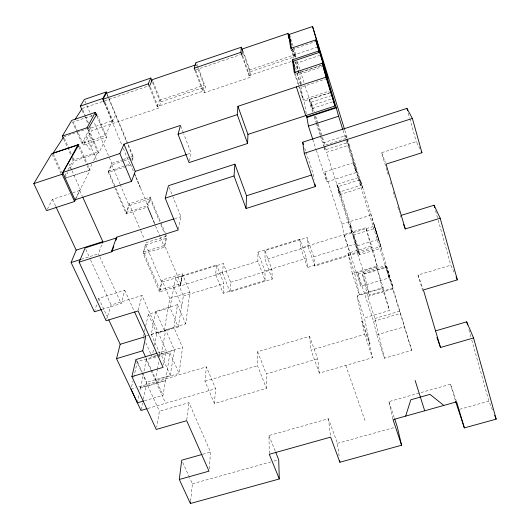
<?xml version="1.0" encoding="UTF-8"?>
<svg xmlns="http://www.w3.org/2000/svg" width="530" height="530" viewBox="0 0 530 530"><rect width="100%" height="100%" fill="white"/><g stroke="black" fill="none" stroke-linecap="round" stroke-linejoin="round"><path stroke-width="0.4" stroke-dasharray="2.65 1.99" d="M138.82 386.814L206.402 366.846L204.964 381.229L214.411 403.502L266.464 388.424L257.56 365.799L257.606 351.715L309.593 336.358L317.735 358.883L319.325 373.107L372.471 357.71L369.45 343.791L361.844 320.915L362.374 320.763L357.094 295.932L382.402 288.36L376.38 266.245L352.331 273.526L359.3 294.687L383.124 287.558L376.38 266.245M154.343 345.507L156.82 333.476L178.246 326.99L170.004 307.645L175.688 277.667L216.565 264.993L215.631 274.335L223.143 293.269L265.073 280.456L257.905 261.283L257.938 252.161L299.821 239.176L306.492 258.262L307.519 267.484L372.146 247.536L365.899 227.748L344.03 234.505L350.502 254.347M195.895 70.649L204.083 92.816L250.114 77.34L250.332 71.709L243.257 51.231M291.109 61.507L248.954 75.691L249.193 70.079L243.137 52.549M349.913 224.323L351.761 233.041L349.913 224.323L356.186 243.76L358.326 252.77L314.913 266.034L313.714 256.792L307.082 237.599L264.947 250.657L271.93 269.618L272.201 279.078L230.02 291.964L230.643 282.285L223.329 263.562L182.207 276.309L180.531 285.882L222.534 272.923L223.329 263.562M209.224 468.765L210.542 452.057L188.925 402.634L159.417 411.22L156.661 427.074M214.411 403.502L215.584 388.695L206.402 366.846M223.143 293.269L223.905 283.61L216.565 264.993M190.641 501.035L192.423 483.777L189.74 477.881M186.785 419.853L188.925 402.634M150.858 370.145L155.522 380.354L179.067 373.392L182.545 347.461L173.913 327.6L177.497 304.637L155.827 311.269L151.236 334.463L160.08 354.192L159.662 356.571M155.827 311.269L164.227 330.349L185.705 323.85L189.959 292.129L182.307 273.825L161.988 280.131L160.02 290.062L180.77 283.656L182.307 273.825M144.412 400.766L163.074 395.294L165.426 380.255L140.43 387.635L139.794 390.835M140.43 387.635L140.629 388.066L165.625 380.686L169.971 352.828L146.194 359.943L143.491 373.604M143.272 399.203L146.757 382.289L170.256 375.339L174.443 350.032L165.771 330.005L146.273 335.907M178.246 326.99L183.36 296.058L175.688 277.667M155.522 380.354L157.317 370.046M157.456 369.251L158.974 360.533M164.227 330.349L169.805 298.317L161.988 280.131M180.372 285.504L182.055 275.931L161.683 282.252L159.563 291.931L180.372 285.504L180.531 285.882M163.512 364.945L166.129 350.502L142.047 295.448L111.108 305.008L106.629 319.159M170.256 375.339L161.107 354.59L165.771 330.005M137.416 402.813L139.158 394.029M140.629 388.066L143.332 374.405M141.112 409.677L142.438 403.231M152.852 352.728L153.68 348.72M178.332 229.245L180.922 216.69L173.012 197.034M180.77 283.656L164.644 245.357L166.559 236.161L165.612 233.902M189.402 160.987L191.118 153.011L183.724 133.845M204.083 92.816L205.368 86.86L198.531 68.284M149.712 87.642L157.158 106.576L202.745 91.239L204.063 85.297L195.756 62.745M131.572 386.767L132.845 381.282M133.752 377.36L137.389 361.685L161.107 354.59M143.339 336.073L143.696 334.516M144.418 331.396L145.505 326.719M145.684 325.943L148.4 314.257L170.004 307.645M159.563 291.931L143.272 253.857L164.426 247.192L166.486 238.275L164.598 233.717M160.02 290.062L143.537 252.015L145.896 242.707L166.559 236.161M138.29 310.156L142.047 295.448M102.27 309.368L121.171 303.531L124.788 290.261L98.726 298.357L98.004 300.596M148.499 203.195L150.182 197.008L129.168 203.805L126.392 212.431L147.87 205.514M196.683 65.978L197.107 64.408L198.246 67.509M143.272 253.857L145.783 244.827L166.486 238.275M126.18 213.921L129.115 205.594L150.156 198.796L147.691 206.992L126.18 213.921L115.195 188.249M94.393 311.799L96.798 304.333M99.507 256.096L98.481 253.837L102.277 243.144M131.771 160.146L133.149 156.27L108.802 98.037M92.207 115.566L73.445 121.92L83.468 145.021L91.69 130.592L158.675 108.08L160.994 101.813L152.938 81.189M157.158 106.576L159.523 100.322L152.322 81.905M114.871 187.494L108.411 172.396L130.287 165.194L130.87 163.717M132.036 160.749L133.196 157.781L127.531 144.074M114.699 185.454L108.531 171.216L111.764 163.333L93.79 121.529M108.411 172.396L111.803 164.843L123.265 161.06M75.942 198.545L79.712 190.456L82.428 196.478M66.495 177.682L89.153 170.196L91.862 164.386M93.558 160.749L97.626 152.03L88.066 130.035M77.022 132.275L81.938 143.445L105.265 135.64L112.188 120.78L104.675 102.933M74.975 199.836L90.06 170.09L88.099 165.599M69.986 168.699L74.405 160.934L98.819 152.819L106.709 137.25L97.533 115.48M112.181 121.708L115.566 115.142M47.309 209.218L52.49 199.379L69.602 193.768M64.872 175.861L66.747 172.296M68.251 169.448L73.127 160.173L97.626 152.03M81.938 143.445L89.928 128.273L112.188 120.78M64.759 177.868L67.972 172.223M82.216 108.438L103.045 101.356M104.589 100.832L147.453 86.257M195.616 69.887L240.514 54.623M292.388 49.356L316.635 41.154M159.523 100.322L204.063 85.297M249.193 70.079L318.04 46.859M160.994 101.813L205.368 86.86M250.332 71.709L295.435 56.511L292.957 48.826M63.752 136.806L86.092 129.287M296.31 61.811L296.78 61.659L298.675 73.061L321.127 65.554M304.001 82.488L297.648 62.798L319.703 55.385M321.644 65.124L295.29 73.942L299.324 86.344M83.468 145.021L106.709 137.25M301.192 83.78L299.582 74.26L323.591 66.237M327.083 78.526L301.729 86.947L301.325 84.568M64.355 178.577L90.06 170.09M298.556 85.774L303.1 99.726L329.163 91.12M111.764 163.333L122.456 159.802M123.225 159.55L130.095 157.284M130.857 157.032L133.149 156.27M306.254 113.705L304.121 101.064L330.959 92.207M124.027 160.809L133.196 157.781M312.68 112.155L310.646 105.861L309.454 99.62L329.799 92.909M332.462 101.892L312.395 108.484L311.176 102.21L330.667 95.791M108.531 171.216L130.4 164.022L133.891 172.323M310.646 105.861L333.098 98.467M187.242 154.283L191.118 153.011M72.709 192.748L79.712 190.456M324.4 147.572L323.413 142.828L345.699 135.627L361.003 185.248L338.59 192.304L351.761 233.041M325.811 144.968L347.256 138.045L344.805 130.175M323.883 146.797L324.897 149.944L347.713 142.603L345.699 135.627M340.174 194.517L338.385 186.573L360.208 179.677L362.507 187.487L340.174 194.517L326.566 152.355L349.296 145.048L347.256 138.045M174.642 218.698L180.922 216.69M388.172 174.721L381.62 152.693L416.242 141.649L420.158 149.281M324.751 171.833L353.358 162.717L389.066 277.906L360.904 286.372L344.235 235.446L341.824 224.117L324.751 171.833L326.705 181.889L356.186 172.535L353.358 162.717M81.269 259.296L98.481 253.837M338.59 192.304L336.828 184.38L358.731 177.457M143.537 252.015L164.644 245.357M341.824 224.117L369.801 215.432M215.631 274.335L257.905 261.283M307.519 267.484L300.715 248.066L344.069 234.684M272.201 279.078L265.073 259.793L308.142 246.503L307.082 237.599M344.235 235.446L373.041 226.555M353.265 235.055L375.207 228.291L381.381 248.113L359.625 254.751L353.265 235.055L357.637 253.618L364.249 274.036L369.317 295.19L393.214 288.048L375.207 228.291M169.805 298.317L189.959 292.129M183.36 296.058L223.905 283.61M265.073 280.456L264.947 271.015L306.492 258.262M230.643 282.285L271.93 269.618M313.714 256.792L356.186 243.76M359.625 254.751L357.465 245.728L378.738 239.209L360.208 179.677M352.331 273.526L348.005 253.201L370.921 246.192L365.899 227.748M357.637 253.618L380.619 246.602M151.236 334.463L173.913 327.6M359.3 294.687L354.702 273.593L377.406 266.716L372.146 247.536M358.088 273.904L385.462 265.623L411.677 350.363L384.429 358.24L376.777 334.861L373.597 321.365L358.088 273.904L360.904 286.372M384.429 358.24L374.902 318.49L367.734 296.469L362.441 273.997L386.562 266.709L393.214 288.048M364.249 274.036L387.019 267.153M157.609 353.059L166.129 350.502M422.708 290.831L418.004 275.024L450.825 265.192L454.429 273.255M160.08 354.192L182.545 347.461M156.661 355.352L152.024 356.743L151.037 354.53M157.436 355.12L174.443 350.032M367.734 296.469L393.121 288.883L411.677 350.363M369.45 343.791L369.973 343.639L364.368 317.921L389.424 310.514L383.124 287.558M131.023 389.119L135.7 387.735M374.902 318.49L400.037 311.07M373.597 321.365L400.389 313.469M204.964 381.229L257.56 365.799M319.325 373.107L310.977 350.131L364.686 334.37L361.844 320.915M376.777 334.861L404.324 326.791M147.89 408.451L215.584 388.695M266.464 388.424L266.279 373.902L317.735 358.883M202.751 454.263L210.542 452.057M269.267 453.475L268.975 435.541L328.421 418.74L337.464 443.345L339.286 457.522M392.869 418.859L388.921 401.634L450.487 384.23L456.363 401.077M192.423 483.777L270.79 461.928M273.957 461.047L277.912 459.941M337.464 443.345L394.055 427.571M459.649 409.286L488.885 401.137L492.84 410.882M83.601 140.291L89.914 149.599L92.22 144.909L88.391 131.195M52.49 199.379L55.623 206.09M98.726 298.357L108.067 318.358M52.198 154.283L60.996 173.535M146.194 359.943L150.527 369.417M99.852 256.845L121.171 303.531M145.79 357.452L151.216 369.324M151.553 370.066L163.074 395.294M85.82 249.418L90.259 259.183M90.603 259.938L111.108 305.008M135.918 359.559L141.709 372.285M142.047 373.034L159.417 411.22M182.711 462.418L189.409 477.146M137.389 361.685L142.073 371.987M142.411 372.723L146.757 382.289M124.788 290.261L133.891 310.428M165.426 380.255L165.625 380.686M155.966 381.746L165.645 403.27M53.338 154.071L61.685 172.634M63.686 139.099L70.768 154.906M72.12 157.92L73.127 160.173M143.153 336.848L144.14 339.061M145.783 342.744L150.712 353.795M68.754 163.399L71.722 170.07M72.053 170.812L80.295 189.349M78.917 147.055L86.841 164.976M87.172 165.718L89.153 170.196M169.971 352.828L179.067 373.392M64.421 138.317L71.411 154.15M72.742 157.165L74.405 160.934M72.431 121.854L76.691 131.533M148.4 314.257L156.82 333.476M86.026 135.68L96.698 160.113M79.619 146.141L87.775 164.85M82.249 110.545L84.164 114.977M84.489 115.719L88.007 123.841M115.997 188.455L126.392 212.431M84.959 101.005L86.595 104.801M86.927 105.563L90.849 114.685M91.173 115.447L91.829 116.964M129.168 203.805L140.423 229.987M140.748 230.735L144.286 238.964M96.93 116.136L105.265 135.64M177.497 304.637L185.705 323.85M82.846 109.915L85.376 115.825M85.688 116.56L88.53 123.212M90.107 126.902L91.69 130.592M88.729 129.267L98.819 152.819M111.803 164.843L119.813 183.711M120.138 184.46L129.115 205.594M145.783 244.827L161.683 282.252M140.563 188.163L146.598 202.493M173.873 287.227L181.73 305.929M107.219 94.26L108.484 97.281M150.182 197.008L160.577 221.858M160.888 222.613L165.294 233.154M105.212 102.316L113.864 123.139M104.41 103.025L122.032 145.359M123.298 148.413L130.287 165.194M154.316 222.925L155.263 225.197M155.582 225.959L160 236.572M160.318 237.334L164.426 247.192M107.113 94.698L127.213 143.312M150.156 198.796L159.576 221.573M160.835 224.607L164.287 232.961M182.055 275.931L182.207 276.309M169.057 187.203L172.707 196.279M268.975 435.541L275.361 451.408M150.387 86.973L158.675 108.08M222.534 272.923L230.02 291.964M257.606 351.715L266.279 373.902M381.62 152.693L385.449 162.604M180.77 126.173L183.426 133.076M400.342 215.644L400.892 217.121M257.938 252.161L264.947 271.015M195.073 70.503L202.745 91.239M418.004 275.024L423.132 289.208M345.798 365.442L365.462 421.893M242.203 56.226L248.954 75.691M308.142 246.503L314.913 266.034M242.601 55.643L250.114 77.34M362.374 320.763L369.973 343.639M304.724 148.334L305.744 151.401M306.002 152.17L313.402 174.443L314.177 179.286M388.921 401.634L394.38 418.071M364.686 334.37L372.471 357.71M357.094 295.932L364.368 317.921M348.005 253.201L354.702 273.593M312.813 139.436L316.158 149.659M316.417 150.441L326.705 181.889M295.382 67.383L296.906 72.08M297.158 72.862L301.226 85.383M362.441 273.997L369.317 295.19M296.701 73.16L300.517 84.899M299.576 87.119L304.121 101.064M294.263 72.59L298.304 84.999M290.798 39.021L296.495 56.697M311.176 102.21L314.204 111.591M315.714 116.282L317.98 123.318M318.238 124.099L322.273 136.614M322.525 137.396L325.042 145.213M338.385 186.573L357.465 245.728M305.022 85.641L312.395 108.484M309.454 99.62L313.515 112.188M314.787 116.116L317.066 123.192M317.324 123.974L321.379 136.548M321.637 137.33L323.413 142.828M336.828 184.38L349.74 224.375M292.712 49.085L295.508 57.73M351.933 232.981L358.326 252.77M314.21 116.878L315.993 122.39M316.244 123.179L320.06 134.991M320.319 135.773L323.625 146.008M292.242 49.244L295.038 57.889M291.606 49.615L294.104 57.319M295.594 61.937L299.582 74.26M290.685 48.409L293.931 58.426M294.932 61.507L297.674 69.98M297.926 70.748L298.675 73.061M382.402 288.36L389.424 310.514M376.254 231.822L373.749 223.925L379.5 242.806M370.921 246.192L377.406 266.716M347.713 142.603L361.003 185.248M343.003 130.307L346.176 140.476M346.421 141.258L356.186 172.535M349.296 145.048L362.507 187.487M370.536 213.742L377.85 237.235M390.517 182.592L390.981 184.168M393.32 192.039L394.963 197.544M397.772 206.985L399.408 212.497M450.487 384.23L455.31 400.455M378.738 239.209L381.381 248.113M386.562 266.709L393.121 288.883M385.462 265.623L389.066 277.906M408.259 113.148L409.591 117.898M409.816 118.694L416.242 141.649M435.587 210.755L438.012 219.433M438.237 220.222L450.825 265.192M468.898 329.759L470.898 336.894M471.786 340.068L488.885 401.137M325.552 147.592L326.566 152.355M324.565 148.367L324.897 149.944M297.39 61.275L297.648 62.798M300.901 86.463L303.1 99.726M294.938 54.65L295.429 57.671M328.421 418.74L330.508 436.322M299.821 239.176L300.715 248.066M309.593 336.358L310.977 350.131M264.947 250.657L265.073 259.793"/><path stroke-width="0.79" d="M314.952 184.122L315.337 186.547L246.066 208.509L246.516 195.775L234.903 164.154L168.447 185.692L165.214 198.134L178.173 230.033L111.625 251.127L111.896 251.743L79.122 262.131L106.132 320.736L138.098 310.924L163.074 367.35L131.897 376.618L156.251 429.452L186.686 420.674L209.032 471.15L179.306 479.471L190.383 503.5L279.303 478.968L278.707 459.722L275.666 452.169M63.309 137.495L53 153.329L78.963 144.644L62.686 172.482L74.975 199.836L131.533 181.373L119.873 153.534L123.98 144.193L180.472 125.405L178.053 134.262L189.058 162.584L247.59 143.478L247.934 134.388L237.93 106.305L296.376 86.874L305.744 115.613L335.02 106.013L323.625 67.946M246.066 208.509L234.022 175.947L234.903 164.154M247.59 143.478L237.268 114.646L237.93 106.305M242.064 54.093L242.475 48.952L287.989 33.45L290.718 41.903M241.938 55.451L240.858 52.331L241.296 47.216L195.756 62.745L194.225 68.204L195.073 70.503M190.383 503.5L190.555 501.857M179.306 479.471L181.704 460.212L201.97 454.482M145.452 356.71L142.742 350.774L145.697 336.563L134.567 311.918M131.897 376.618L135.918 359.559L156.834 353.291M143.637 400.991L137.416 402.813L116.54 358.651L120.177 344.288L108.756 319.842M405.669 416.11L410.79 399.786L429.989 394.373L443.822 405.43M111.896 251.743L113.818 246.324M116.017 240.136L116.839 237.811L116.58 237.215L173.86 218.943M102.277 243.144L102.82 241.62L82.773 197.226M111.625 251.127L116.58 237.215M131.533 181.373L135.249 171.329L123.98 144.193M101.482 309.613L94.393 311.799L71.099 262.522L76.188 250.114L55.975 206.839M79.122 262.131L85.138 247.921L116.839 237.811M149.791 85.462L152.342 79.659L195.563 64.938M149.42 86.88L148.228 83.853L150.825 78.062L106.484 93.187L103.661 97.937M78.586 146.313L77.923 144.816L51.861 153.541L33.807 183.625L46.567 210.622L74.571 201.486L75.598 199.28M33.807 183.625L62.136 174.244L63.289 172.091M64.057 170.653L77.923 144.816M63.348 138.35L62.335 136.091L87.079 127.757L95.327 112.386L96.606 115.388M81.925 109.809L80.328 106.113L102.793 98.467L106.272 91.988L106.901 93.499M88.397 128.512L96.897 113.983L95.334 114.513M62.335 136.091L71.775 120.363L95.327 112.386M80.328 106.113L84.31 99.481L106.272 91.988M75.2 119.224L81.779 109.114M291.487 48.82L289.307 34.41L312.541 26.5L344.56 129.393M148.228 83.853L102.853 99.295L104.099 102.283M194.225 68.204L240.858 52.331M291.195 44.368L289.161 38.087L288.684 38.246L287.989 33.45M316.191 41.492L315.708 39.942L290.685 48.409L289.161 38.087M322.651 64.819L322.16 63.255L294.263 72.59L292.381 59.85L318.762 50.966L315.708 39.942M295.164 73.14L293.348 61.122L319.736 52.245L327.851 78.274L312.541 26.5M322.16 63.255L326.016 77.181L296.376 86.874M62.686 172.482L119.873 153.534M178.053 134.262L237.268 114.646M135.249 171.329L186.467 154.541M247.934 134.388L305.744 115.613M312.813 139.436L308.44 126.074L306.79 116.865L336.06 107.279L319.736 52.245M306.976 117.428L336.239 107.848L336.06 107.279M308.44 126.074L338.61 116.236L336.239 107.848M315.337 186.547L304.26 153.303L302.683 142.186L406.934 108.398L412.38 118.442L421.94 152.746L386.039 164.128L405.284 228.94L440.192 218.227L457.37 279.853L423.404 289.95L440.49 347.488L473.568 337.954L496.193 419.124L464.366 427.909L455.542 401.23M165.214 198.134L234.022 175.947M304.26 153.303L412.38 118.442M76.188 250.114L102.82 241.62M246.516 195.775L311.832 174.946M71.099 262.522L80.487 259.541M401.13 215.399L434.037 205.229L440.192 218.227M120.177 344.288L145.697 336.563M116.54 358.651L142.742 350.774M147.121 408.676L140.947 410.478L131.023 389.119M435.475 330.906L466.678 321.829L473.568 337.954M279.303 478.968L269.28 454.289L330.607 437.124L339.896 462.246L401.574 445.233L397.242 426.683L394.645 418.852M421.231 151.361L421.94 152.746M62.136 174.244L74.571 201.486M456.065 276.918L457.37 279.853M87.079 127.757L87.735 129.274M102.793 98.467L104.364 102.184M134.527 173.827L135.481 176.093M136.117 177.603L137.071 179.862M137.701 181.373L138.655 183.638M139.291 185.142L140.245 187.408M146.916 203.248L147.552 204.759M147.691 206.992L152.739 219.128M153.369 220.646L154.316 222.925M494.669 415.381L496.193 419.124M150.825 78.062L152.024 81.136M403.641 224.508L405.284 228.94M436.899 337.365L440.49 347.488M241.296 47.216L242.349 50.264M302.683 142.186L303.445 144.491M401.574 445.233L393.048 419.641L456.628 401.846L464.366 427.909M293.348 61.122L293.858 62.686M292.381 59.85L294.415 66.111M289.307 34.41L290.049 36.716M415.136 380.46L424.696 410.783M316.675 43.049L319.577 52.357M318.762 50.966L319.252 52.543M322.452 62.805L323.187 65.17M338.61 116.236L342.764 129.525M326.016 77.181L335.02 106.013M323.664 65.541L324.738 69.364M325.162 70.888L325.804 73.18M406.934 108.398L407.596 110.777M434.037 205.229L434.699 207.601M466.678 321.829L467.566 324.996M306.526 115.288L306.79 116.865M339.697 460.676L339.896 462.246"/></g></svg>
